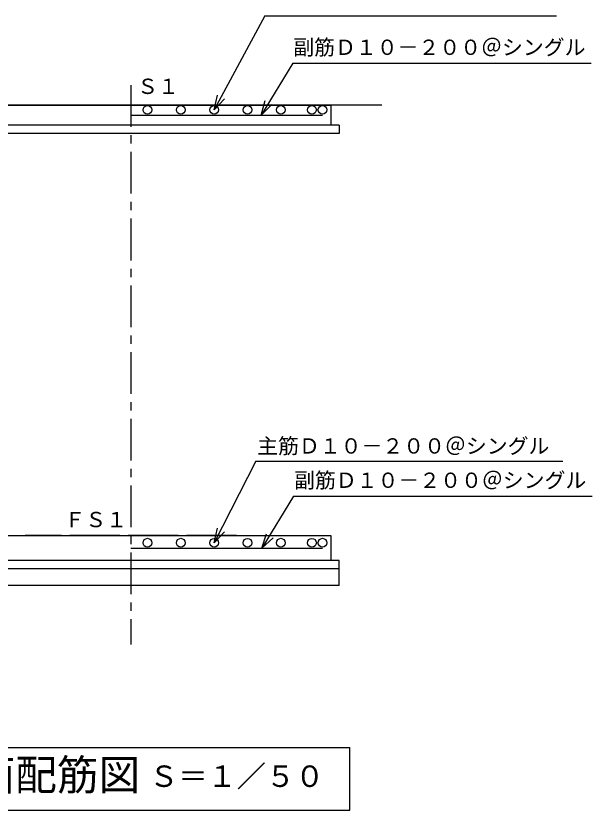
# Model space of a CAD drawing. Units: millimetres, scale not verified. Extents: x -14850 to 14850, y -10500 to 10500.
# Drawn here: x 581 to 4038, y -1380 to 3380 of the extents above; entities that cross this region are included whole.
import ezdxf
from ezdxf.enums import TextEntityAlignment as Align

# ---------------------------------------------------------------- set-up
doc = ezdxf.new("R2010")
doc.units = ezdxf.units.MM
doc.header["$LTSCALE"] = 50
doc.linetypes.add('CHAIN1', pattern=[8, 5, -1, 1, -1])
doc.linetypes.add('LONG_DASHED1', pattern=[7, 6, -1])
for name, color, linetype, lineweight in [('0-1_躯体', 5, 'Continuous', 25), ('0-5_機器', 3, 'Continuous', 25), ('0-9_00クル-フ-2製作', 3, 'Continuous', 25)]:
    doc.layers.add(name, color=color, linetype=linetype, lineweight=lineweight)
doc.styles.add('ＭＳ ゴシック', font='')
doc.styles.get('ＭＳ ゴシック').set_extended_font_data('MS Gothic')

msp = doc.modelspace()

# ---------------------------------------------------------------- linework, layer by layer
at = {"layer": '0-1_躯体', "color": 2}
for p, q in [((2074.47, 3380.21), (1770.6, 2817.23)), ((2074.47, 3380.21), (3824.43, 3380.21)), ((2242.06, 3096.25), (2052.26, 2785.83)), ((2242.06, 3096.25), (4033.03, 3096.25)), ((70.6, 2845.84), (2470.6, 2845.84)), ((2021.08, 711.32), (1770.6, 222.24)), ((2021.08, 711.32), (3862.7, 711.32)), ((2246.94, 501.25), (2057.14, 190.84)), ((2246.94, 501.25), (4037.91, 501.25))]:
    msp.add_line(p, q, dxfattribs=at)
at = {"layer": '0-1_躯体', "color": 3, "linetype": 'CHAIN1'}
msp.add_line((1270.6, 2964.86), (1270.6, -388.17), dxfattribs=at)
at = {"layer": '0-1_躯体', "color": 3}
for p, q in [((1270.6, 2785.84), (2420.6, 2785.84)), ((1270.6, 190.84), (2420.6, 190.84)), ((-614.61, -1005.03), (2585.4, -1005.03)), ((2585.4, -1380.03), (2585.4, -1005.03)), ((-614.61, -1380.03), (2585.4, -1380.03))]:
    msp.add_line(p, q, dxfattribs=at)
at = {"layer": '0-1_躯体', "color": 2, "linetype": 'LONG_DASHED1'}
msp.add_line((1905.09, 265.84), (636.1, 265.84), dxfattribs=at)
at = {"layer": '0-5_機器', "color": 2}
for p, q in [((1770.6, 2817.23), (1790.6, 2904.98)), ((1770.6, 2817.23), (1831.8, 2883.22)), ((2052.26, 2785.83), (2076.57, 2872.48)), ((2776.62, 2845.84), (-887.19, 2845.84)), ((2052.26, 2785.83), (2116.64, 2848.72)), ((2470.6, 2845.84), (2470.6, 2725.84)), ((2520.6, 2725.84), (20.6, 2725.84)), ((2520.6, 2725.84), (2520.6, 2675.84)), ((2520.6, 2675.84), (20.6, 2675.84)), ((1770.6, 222.24), (1790.6, 309.99)), ((1770.6, 222.24), (1831.8, 288.23)), ((70.6, 265.84), (2470.6, 265.84)), ((2057.14, 190.84), (2084.85, 276.46)), ((2057.14, 190.84), (2123.95, 251.13)), ((2470.6, 265.84), (2470.6, 115.84)), ((2520.6, 115.84), (20.6, 115.84)), ((2520.6, -34.16), (2520.6, 115.84)), ((2520.6, 65.84), (20.6, 65.84)), ((2520.6, -34.16), (20.6, -34.16))]:
    msp.add_line(p, q, dxfattribs=at)
at = {"layer": '0-9_00クル-フ-2製作'}
for centre in [(1370.6, 2817.24), (1570.6, 2817.24), (1770.6, 2817.23), (1970.6, 2817.23), (2170.6, 2817.24), (2356.95, 2817.23), (2420.6, 2817.24), (1370.6, 222.24), (1570.6, 222.24), (1770.6, 222.23), (1970.6, 222.23), (2170.6, 222.24), (2356.95, 222.23), (2420.6, 222.24)]:
    msp.add_circle(centre, 26.67, dxfattribs=at)

# ---------------------------------------------------------------- texts
at = {"layer": '0-1_躯体', "color": 4, "style": 'ＭＳ ゴシック'}
for s, height, p in [('副筋Ｄ１０－２００＠シングル', 91.79, (2245.16, 3118.62)), ('Ｓ１', 91.79, (1308.82, 2884.63)), ('主筋Ｄ１０－２００＠シングル', 91.79, (2028.55, 729.19)), ('副筋Ｄ１０－２００＠シングル', 91.79, (2250.04, 523.62)), ('ＦＳ１', 91.79, (872.47, 288.03)), ('Ｂ-Ｂ断面配筋図', 183.3, (-547.84, -1315.58)), ('Ｓ＝１／５０', 128.4, (1380.68, -1279.53))]:
    msp.add_text(s, height=height, dxfattribs=at).set_placement(p, align=Align.BOTTOM_LEFT)

doc.saveas('drawing.dxf')
